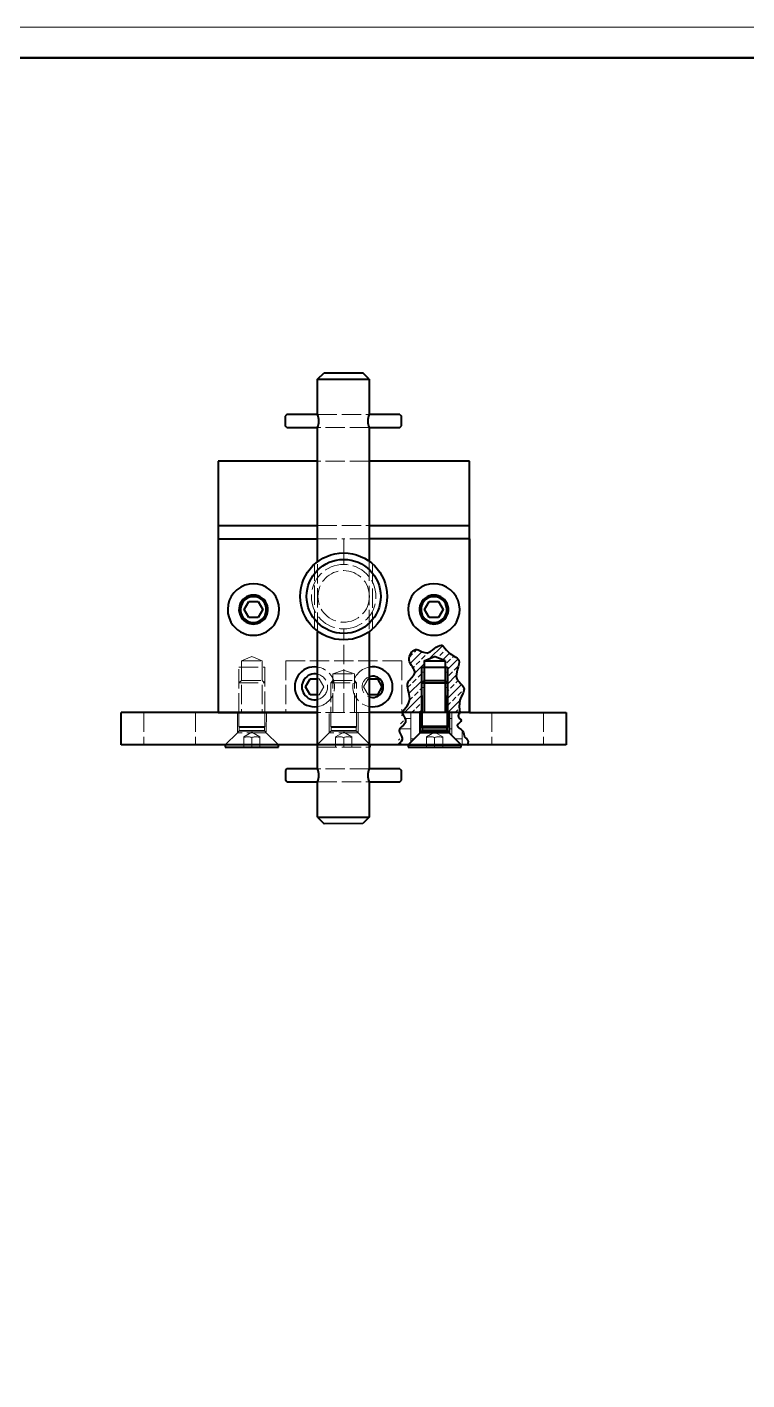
# Model space of a CAD drawing. Header units: millimetres. Extents: x 55 to 671, y 9 to 679.
# Drawn here: x 251 to 362.7, y 469 to 679 of the extents above; entities that cross this region are included whole.
import ezdxf

# ---------------------------------------------------------------- set-up
doc = ezdxf.new("R2010")
doc.units = ezdxf.units.MM
doc.linetypes.add('ACAD_ISO02W100', pattern=[15, 12, -3])
for name, color, linetype, lineweight in [('01-Linea grossa', 1, 'Continuous', 40), ('01-Linea sottiile', 8, 'Continuous', 15), ('03-Tratteggio', 2, 'ACAD_ISO02W100', 15), ('06-Quote', 92, 'Continuous', 15), ('07-Squadratura', 5, 'Continuous', 50), ('08-Foglio', 3, 'Continuous', 15)]:
    doc.layers.add(name, color=color, linetype=linetype, lineweight=lineweight)

msp = doc.modelspace()

# ---------------------------------------------------------------- hatches: boundary and pattern name
at = {"layer": '01-Linea sottiile'}
h = msp.add_hatch(dxfattribs=at)
h.set_pattern_fill('ANSI33', color=256, scale=0.25)
h.set_pattern_definition([(45, (-318.0431, 68.478), (-1.122532, 1.122532), []), (45, (-316.9206, 68.478), (-1.122532, 1.122532), [0.79375, -0.396875])])
edge = h.paths.add_edge_path()
edge.add_line((312.661, 580.678), (314.269, 581.359))
edge.add_line((314.269, 581.359), (315.901, 580.678))
edge.add_line((315.901, 580.678), (315.901, 579.679))
edge.add_line((315.901, 579.679), (316.254, 579.679))
edge.add_line((316.254, 579.679), (316.281, 572.627))
edge.add_line((316.281, 572.627), (318.209, 572.627))
edge.add_spline(control_points=[(318.209, 572.627), (318.207, 572.64), (318.136, 573.273), (317.884, 574.587), (319.488, 576.551), (316.762, 577.953), (318.993, 580.959), (316.35, 581.61), (315.199, 583.991), (313.278, 581.054), (311.206, 583.096), (309.684, 580.526), (311.979, 578.881), (309.419, 577.235), (311.006, 574.7), (309.787, 573.322), (309.181, 572.644)], knot_values=[0.0209169, 0.0209169, 0.0209169, 0.0209169, 0.0623624, 1.9317338, 3.9923191, 5.7384805, 8.6376702, 10.6686975, 12.2052709, 14.8030445, 16.558621, 18.4408956, 20.6048786, 22.381787, 24.9382902, 27.4198178, 27.4198178, 27.4198178, 27.4198178], degree=3, periodic=0)
edge.add_spline(control_points=[(308.575, 567.627), (308.938, 567.961), (309.674, 568.638), (308.236, 569.983), (310.247, 570.934), (309.581, 572.016), (309.192, 572.627)], knot_values=[0.0397997, 0.0397997, 0.0397997, 0.0397997, 1.2917375, 2.5793425, 3.9616757, 5.7313755, 5.7313755, 5.7313755, 5.7313755], degree=3, periodic=0)
edge.add_line((309.192, 572.627), (312.281, 572.627))
edge.add_line((312.281, 572.627), (312.281, 575.268))
edge.add_line((312.281, 575.268), (312.281, 579.679))
edge.add_line((312.281, 579.679), (312.661, 579.679))
edge.add_line((312.661, 579.679), (312.661, 580.678))
h = msp.add_hatch(dxfattribs=at)
h.set_pattern_fill('AR-B816C', color=256, scale=0.25)
h.set_pattern_definition([(0, (-318.043, 68.48), (50.8, 50.8), [99.219, -2.381]), (0, (-368.843, 70.86), (50.8, 50.8), [99.219, -2.381]), (90, (-318.043, 68.48), (-50.8, 50.8), [-53.181, 48.419]), (90, (-320.424, 68.48), (-50.8, 50.8), [-53.181, 48.419])])
h.paths.add_polyline_path([(312.661, 579.679), (312.281, 579.679), (312.281, 572.627), (312.661, 572.627)])
h.paths.add_polyline_path([(316.254, 579.679), (315.901, 579.679), (315.901, 572.627), (316.281, 572.627)])
h = msp.add_hatch(dxfattribs=at)
h.set_pattern_fill('BOX', color=256, scale=0.25)
h.set_pattern_definition([(90, (-318.043, 68.478), (-6.35, 4e-16), []), (90, (-316.4556, 68.478), (-6.35, 4e-16), []), (0, (-318.043, 68.478), (0, 6.35), [-1.5875, 1.5875]), (0, (-318.043, 70.0655), (0, 6.35), [-1.5875, 1.5875]), (0, (-318.043, 71.653), (0, 6.35), [1.5875, -1.5875]), (0, (-318.043, 73.2405), (0, 6.35), [1.5875, -1.5875]), (90, (-314.868, 68.478), (-6.35, 4e-16), [1.5875, -1.5875]), (90, (-313.2806, 68.478), (-6.35, 4e-16), [1.5875, -1.5875])])
edge = h.paths.add_edge_path()
edge.add_spline(control_points=[(309.192, 572.627), (309.581, 572.016), (310.247, 570.934), (308.236, 569.983), (309.674, 568.638), (308.938, 567.961), (308.575, 567.627)], knot_values=[0.0397997, 0.0397997, 0.0397997, 0.0397997, 1.8094994, 3.1918327, 4.4794376, 5.7313755, 5.7313755, 5.7313755, 5.7313755], degree=3, periodic=0)
edge.add_line((308.575, 567.627), (310.159, 567.627))
edge.add_line((310.159, 567.627), (312.031, 569.499))
edge.add_line((312.031, 569.499), (312.019, 572.627))
edge.add_line((312.019, 572.627), (309.192, 572.627))
edge = h.paths.add_edge_path()
edge.add_spline(control_points=[(319.434, 567.627), (319.39, 567.663), (319.643, 568.479), (318.683, 568.713), (318.945, 569.973), (317.15, 570.521), (318.864, 571.372), (317.702, 571.919), (318.035, 572.388), (318.204, 572.627)], knot_values=[0, 0, 0, 0, 0.3829023, 1.3332813, 2.2912257, 3.5062393, 4.5005558, 5.1973596, 5.9179377, 5.9179377, 5.9179377, 5.9179377], degree=3, periodic=0)
edge.add_line((318.081, 572.627), (316.519, 572.627))
edge.add_line((316.519, 572.627), (316.519, 569.512))
edge.add_line((316.519, 569.512), (318.404, 567.627))
edge.add_line((318.404, 567.627), (319.434, 567.627))

# ---------------------------------------------------------------- linework, layer by layer
at = {"layer": '01-Linea grossa'}
for p, q in [((296.118, 624.384), (297.118, 625.384)), ((296.118, 618.884), (296.118, 624.384)), ((296.118, 624.384), (304.118, 624.384)), ((297.118, 625.384), (303.136, 625.384)), ((304.118, 624.384), (303.136, 625.384)), ((304.118, 624.384), (304.118, 618.884)), ((291.339, 618.885), (291.089, 618.635)), ((291.089, 618.635), (291.089, 617.134)), ((296.118, 618.885), (291.339, 618.885)), ((308.868, 618.885), (304.118, 618.885)), ((308.868, 618.885), (309.112, 618.64)), ((309.118, 617.885), (309.112, 618.64)), ((309.118, 617.134), (309.118, 617.885)), ((291.339, 616.884), (291.089, 617.134)), ((291.332, 616.884), (296.104, 616.884)), ((296.118, 596.055), (296.118, 616.884)), ((304.118, 616.884), (304.118, 596.07)), ((304.118, 616.884), (308.86, 616.884)), ((308.868, 616.884), (309.118, 617.134)), ((280.666, 611.668), (280.666, 572.668)), ((296.118, 611.668), (280.666, 611.668)), ((319.666, 611.668), (304.118, 611.668)), ((319.666, 572.668), (319.666, 611.668)), ((280.666, 601.668), (296.118, 601.668)), ((304.118, 601.668), (319.666, 601.668)), ((280.666, 599.627), (280.666, 572.627)), ((280.666, 599.627), (296.118, 599.627)), ((280.666, 599.627), (280.666, 588.627)), ((319.666, 599.627), (304.118, 599.627)), ((319.666, 599.627), (319.666, 572.627)), ((319.666, 599.627), (319.666, 588.627)), ((284.723, 588.627), (284.723, 588.627)), ((287.609, 588.627), (287.609, 588.627)), ((312.723, 588.627), (312.723, 588.627)), ((315.609, 588.627), (315.609, 588.627)), ((313.444, 587.377), (313.444, 587.377)), ((314.888, 587.377), (314.888, 587.377)), ((296.118, 563.894), (296.118, 585.178)), ((304.118, 585.184), (304.118, 563.894)), ((312.254, 579.679), (316.254, 579.679)), ((312.661, 580.678), (314.269, 581.359)), ((312.661, 580.678), (312.661, 572.627)), ((315.901, 580.678), (314.269, 581.359)), ((315.901, 580.678), (315.901, 572.627)), ((312.661, 577.618), (312.281, 577.264)), ((315.901, 577.619), (316.281, 577.264)), ((312.281, 575.268), (312.281, 570.449)), ((316.281, 570.449), (316.281, 575.268)), ((280.666, 572.627), (265.666, 572.627)), ((265.666, 567.627), (265.666, 572.627)), ((280.666, 572.627), (296.118, 572.627)), ((296.118, 572.627), (280.666, 572.627)), ((319.666, 572.627), (304.118, 572.627)), ((319.666, 572.627), (304.118, 572.627)), ((319.666, 572.627), (334.666, 572.627)), ((334.666, 572.627), (334.666, 567.627)), ((312.281, 569.749), (310.159, 567.627)), ((314.281, 570.449), (312.281, 570.449)), ((312.281, 570.449), (314.281, 570.449)), ((314.281, 569.749), (312.281, 569.749)), ((312.281, 569.749), (314.281, 569.749)), ((314.281, 570.336), (312.328, 570.336)), ((312.328, 570.336), (314.281, 570.336)), ((312.328, 570.336), (312.328, 569.862)), ((314.281, 569.862), (312.328, 569.862)), ((312.328, 569.862), (314.281, 569.862)), ((316.281, 570.449), (314.281, 570.449)), ((314.281, 570.449), (316.281, 570.449)), ((316.234, 570.336), (314.281, 570.336)), ((314.281, 570.336), (316.234, 570.336)), ((316.234, 569.862), (314.281, 569.862)), ((314.281, 569.862), (316.234, 569.862)), ((316.281, 569.749), (314.281, 569.749)), ((314.281, 569.749), (316.281, 569.749)), ((316.234, 569.862), (316.234, 570.336)), ((318.404, 567.627), (316.281, 569.749)), ((334.666, 567.627), (265.666, 567.627)), ((281.793, 567.627), (281.793, 567.268)), ((281.793, 567.268), (290.038, 567.268)), ((290.038, 567.268), (290.038, 567.627)), ((296.043, 567.627), (296.043, 567.268)), ((296.043, 567.268), (296.118, 567.268)), ((304.288, 567.268), (304.118, 567.268)), ((304.288, 567.268), (304.288, 567.627)), ((318.37, 567.627), (310.125, 567.627)), ((310.159, 567.627), (310.159, 567.268)), ((310.159, 567.627), (318.404, 567.627)), ((310.159, 567.268), (318.404, 567.268)), ((312.997, 567.268), (312.997, 567.268)), ((315.497, 567.268), (315.497, 567.268)), ((318.404, 567.268), (318.404, 567.627)), ((291.368, 563.894), (291.118, 563.644)), ((291.118, 563.644), (291.118, 562.143)), ((296.146, 563.894), (291.368, 563.894)), ((308.868, 563.894), (304.118, 563.894)), ((308.868, 563.894), (309.112, 563.649)), ((309.118, 562.894), (309.112, 563.649)), ((309.118, 562.143), (309.118, 562.894)), ((291.368, 561.893), (291.118, 562.143)), ((291.36, 561.893), (296.132, 561.893)), ((296.118, 556.384), (296.118, 561.894)), ((304.118, 561.894), (304.118, 556.384)), ((304.118, 561.893), (308.86, 561.893)), ((308.868, 561.893), (309.118, 562.143)), ((296.118, 556.384), (297.118, 555.384)), ((296.118, 556.384), (304.118, 556.384)), ((303.136, 555.403), (297.118, 555.384)), ((304.118, 556.384), (303.136, 555.403))]:
    msp.add_line(p, q, dxfattribs=at)
at = {"layer": '01-Linea grossa', "ltscale": 0.25}
for p, q in [((284.723, 588.627), (285.444, 589.877)), ((285.444, 587.377), (284.723, 588.627)), ((285.444, 589.877), (285.444, 589.877)), ((285.444, 589.877), (286.888, 589.877)), ((286.888, 589.877), (286.888, 589.877)), ((286.888, 589.877), (287.609, 588.627)), ((287.609, 588.627), (286.888, 587.377)), ((312.723, 588.627), (313.444, 589.877)), ((313.444, 587.377), (312.723, 588.627)), ((313.444, 589.877), (313.444, 589.877)), ((313.444, 589.877), (314.888, 589.877)), ((314.888, 589.877), (314.888, 589.877)), ((314.888, 589.877), (315.609, 588.627)), ((315.609, 588.627), (314.888, 587.377)), ((285.444, 587.377), (285.444, 587.377)), ((286.888, 587.377), (285.444, 587.377)), ((286.888, 587.377), (286.888, 587.377)), ((314.888, 587.377), (313.444, 587.377)), ((312.281, 572.627), (312.281, 579.679)), ((312.661, 580.678), (315.901, 580.678)), ((316.254, 579.679), (316.281, 572.627)), ((294.223, 576.632), (294.944, 577.882)), ((294.944, 577.882), (294.944, 577.882)), ((294.944, 577.882), (296.118, 577.882)), ((304.118, 577.882), (305.388, 577.882)), ((305.388, 577.882), (306.109, 576.632)), ((312.661, 577.619), (315.901, 577.619)), ((294.944, 575.382), (294.223, 576.632)), ((306.109, 576.632), (305.388, 575.382)), ((312.281, 577.264), (316.281, 577.264)), ((296.118, 575.382), (294.944, 575.382)), ((305.388, 575.382), (304.118, 575.382)), ((312.031, 569.499), (312.019, 572.627)), ((316.519, 572.627), (316.519, 569.512)), ((316.519, 569.512), (312.031, 569.494))]:
    msp.add_line(p, q, dxfattribs=at)
at = {"layer": '01-Linea grossa'}
for radius in [6.75, 5.75]:
    msp.add_circle((300.166, 590.668), radius, dxfattribs=at)
for centre, radius, start, end in [((293.913, 617.884), 2.421, 335.6063, 24.39374), ((306.364, 617.884), 2.459, 156, 204), ((286.166, 588.627), 4, 209.20471, 330.79295), ((286.166, 588.627), 2.25, 240.16176, 299.83824), ((286.166, 588.627), 2, 257.38584, 282.61309), ((314.166, 588.627), 4, 209.20471, 330.795), ((314.166, 588.627), 2.25, 240.16176, 299.84008), ((314.166, 588.627), 2, 257.38584, 282.58494), ((295.666, 576.632), 3.1, 81.62114, 278.37886), ((304.666, 576.632), 3.1, 259.81293, 100.18707), ((295.666, 576.632), 2, 76.94638, 283.05362), ((304.667, 576.631), 1.649, 250.55276, 109.44724), ((312.168, 570.336), 0.16, 0.00002, 45.00001), ((312.168, 569.862), 0.16, 315.00003, 0.00002), ((316.36, 569.862), 0.16, 179.99998, 224.99997), ((316.394, 570.336), 0.16, 134.99999, 179.99998), ((293.913, 562.894), 2.421, 335.6063, 24.39374), ((306.323, 562.894), 2.421, 155.60628, 204.39372)]:
    msp.add_arc(centre, radius, start, end, dxfattribs=at)
at = {"layer": '01-Linea grossa', "ltscale": 0.25}
for centre, radius, start, end in [((286.166, 588.627), 4, 330.79529, 209.20471), ((314.166, 588.627), 4, 330.79529, 209.20471), ((286.166, 588.627), 2.25, 299.83824, 240.17311), ((286.166, 588.627), 2, 282.61416, 257.38584), ((314.166, 588.627), 2.25, 299.83824, 240.17311), ((314.166, 588.627), 2, 282.61416, 257.38584)]:
    msp.add_arc(centre, radius, start, end, dxfattribs=at)
at = {"layer": '01-Linea grossa'}
for points in [[(309.166, 572.627), (310.408, 574.799), (310.183, 577.346), (311.195, 578.807), (310.333, 580.791), (311.307, 582.402), (312.994, 581.915), (315.318, 583.076), (316.405, 581.99), (318.017, 580.754), (317.717, 577.87), (318.808, 576.507), (318.204, 574.537), (318.204, 572.668), (318.209, 572.627)], [(309.166, 572.668), (309.669, 570.93), (308.78, 569.871), (309.258, 568.676), (308.575, 567.627)], [(318.204, 572.627), (317.959, 571.949), (318.413, 571.421), (317.798, 570.639), (318.649, 569.772), (318.924, 568.855), (319.469, 568.076), (319.469, 567.627), (319.527, 567.664)]]:
    msp.add_spline(points, degree=3, dxfattribs=at)
at = {"layer": '03-Tratteggio', "ltscale": 0.25}
for p, q in [((296.118, 618.884), (304.118, 618.884)), ((304.118, 616.884), (296.118, 616.884)), ((304.118, 611.668), (296.118, 611.668)), ((296.118, 601.668), (304.118, 601.668)), ((296.118, 599.627), (300.166, 599.627)), ((300.166, 599.627), (300.166, 595.627)), ((300.166, 599.627), (300.166, 597.418)), ((304.118, 599.627), (300.166, 599.627)), ((300.166, 597.418), (300.166, 595.627)), ((295.625, 585.595), (295.625, 595.658)), ((296.118, 585.178), (296.118, 596.055)), ((304.118, 596.07), (304.118, 585.184)), ((304.625, 595.658), (304.625, 585.597)), ((300.166, 572.627), (300.166, 585.627)), ((300.166, 583.924), (300.166, 585.627)), ((300.166, 572.627), (300.166, 583.924)), ((283.916, 572.627), (283.916, 579.668)), ((283.916, 579.668), (287.916, 579.668)), ((284.296, 580.668), (285.916, 581.349)), ((284.296, 580.668), (284.296, 572.627)), ((284.296, 580.668), (287.536, 580.668)), ((287.536, 580.668), (285.916, 581.349)), ((287.536, 580.668), (287.536, 572.627)), ((287.916, 579.668), (287.916, 572.627)), ((291.166, 580.668), (309.166, 580.668)), ((291.166, 580.668), (291.166, 572.627)), ((309.166, 580.668), (309.166, 572.627)), ((284.295, 577.623), (283.916, 577.268)), ((284.295, 577.623), (287.535, 577.623)), ((287.535, 577.623), (287.916, 577.268)), ((296.118, 577.882), (296.388, 577.882)), ((296.388, 577.882), (296.388, 577.882)), ((296.388, 577.882), (297.109, 576.632)), ((298.488, 577.627), (298.166, 577.268)), ((298.488, 578.627), (300.147, 579.208)), ((298.488, 572.627), (298.488, 578.627)), ((298.488, 578.627), (301.86, 578.627)), ((298.488, 577.627), (301.86, 577.627)), ((301.86, 578.627), (300.147, 579.208)), ((301.86, 572.627), (301.86, 578.627)), ((301.86, 577.623), (302.166, 577.268)), ((303.223, 576.632), (303.944, 577.882)), ((303.944, 577.882), (304.118, 577.882)), ((283.916, 577.268), (287.916, 577.268)), ((297.109, 576.632), (296.388, 575.382)), ((298.166, 577.268), (298.166, 572.627)), ((298.166, 577.268), (302.166, 577.268)), ((302.164, 572.627), (302.164, 577.271)), ((303.944, 575.382), (303.223, 576.632)), ((296.118, 575.382), (296.388, 575.382)), ((303.944, 575.382), (304.118, 575.382)), ((269.166, 572.627), (269.166, 567.627)), ((277.166, 572.627), (277.166, 567.627)), ((283.672, 569.487), (283.666, 572.627)), ((288.166, 572.627), (288.16, 569.487)), ((304.118, 572.627), (296.118, 572.627)), ((297.922, 569.487), (297.91, 572.613)), ((298.166, 572.627), (298.166, 570.449)), ((302.166, 570.449), (302.164, 572.627)), ((302.41, 572.613), (302.41, 569.487)), ((323.166, 572.627), (323.166, 567.627)), ((331.166, 572.627), (331.166, 567.627)), ((288.16, 569.487), (283.672, 569.487)), ((297.922, 569.487), (296.05, 567.627)), ((302.41, 569.487), (297.922, 569.487)), ((300.166, 570.449), (298.166, 570.449)), ((298.166, 570.449), (300.166, 570.449)), ((300.166, 569.749), (298.166, 569.749)), ((298.166, 569.749), (300.166, 569.749)), ((300.166, 570.336), (298.213, 570.336)), ((298.213, 570.336), (300.166, 570.336)), ((298.213, 570.336), (298.213, 569.862)), ((300.166, 569.862), (298.213, 569.862)), ((298.213, 569.862), (300.166, 569.862)), ((298.916, 568.88), (300.166, 569.602)), ((302.166, 570.449), (300.166, 570.449)), ((300.166, 570.449), (302.166, 570.449)), ((302.119, 570.336), (300.166, 570.336)), ((300.166, 570.336), (302.119, 570.336)), ((302.119, 569.862), (300.166, 569.862)), ((300.166, 569.862), (302.119, 569.862)), ((302.166, 569.749), (300.166, 569.749)), ((300.166, 569.749), (302.166, 569.749)), ((300.166, 569.602), (301.416, 568.88)), ((302.119, 569.862), (302.119, 570.336)), ((304.288, 567.627), (302.41, 569.487)), ((313.031, 568.88), (314.281, 569.602)), ((314.281, 569.602), (315.531, 568.88)), ((296.043, 567.627), (304.288, 567.627)), ((296.118, 567.268), (304.118, 567.268)), ((298.916, 568.88), (298.916, 568.877)), ((298.916, 568.877), (298.916, 568.868)), ((298.916, 568.868), (298.916, 568.853)), ((298.916, 568.853), (298.916, 568.832)), ((298.916, 568.832), (298.916, 568.804)), ((299.042, 568.807), (298.916, 568.768)), ((298.916, 568.768), (299.042, 568.807)), ((298.916, 568.804), (298.916, 568.768)), ((298.916, 567.268), (298.916, 568.768)), ((299.161, 568.837), (299.042, 568.807)), ((299.042, 568.807), (299.161, 568.837)), ((299.273, 568.858), (299.161, 568.837)), ((299.161, 568.837), (299.273, 568.858)), ((299.382, 568.872), (299.273, 568.858)), ((299.273, 568.858), (299.382, 568.872)), ((299.488, 568.879), (299.382, 568.872)), ((299.382, 568.872), (299.488, 568.879)), ((299.594, 568.879), (299.488, 568.879)), ((299.488, 568.879), (299.594, 568.879)), ((299.7, 568.872), (299.594, 568.879)), ((299.594, 568.879), (299.7, 568.872)), ((299.808, 568.858), (299.7, 568.872)), ((299.7, 568.872), (299.808, 568.858)), ((299.921, 568.837), (299.808, 568.858)), ((299.808, 568.858), (299.921, 568.837)), ((300.039, 568.807), (299.921, 568.837)), ((299.921, 568.837), (300.039, 568.807)), ((300.166, 568.768), (300.039, 568.807)), ((300.039, 568.807), (300.166, 568.768)), ((300.292, 568.807), (300.166, 568.768)), ((300.166, 568.768), (300.292, 568.807)), ((300.166, 567.268), (300.166, 568.768)), ((300.166, 567.268), (300.166, 568.768)), ((300.411, 568.837), (300.292, 568.807)), ((300.292, 568.807), (300.411, 568.837)), ((300.523, 568.858), (300.411, 568.837)), ((300.411, 568.837), (300.523, 568.858)), ((300.632, 568.872), (300.523, 568.858)), ((300.523, 568.858), (300.632, 568.872)), ((300.738, 568.879), (300.632, 568.872)), ((300.632, 568.872), (300.738, 568.879)), ((300.844, 568.879), (300.738, 568.879)), ((300.738, 568.879), (300.844, 568.879)), ((300.95, 568.872), (300.844, 568.879)), ((300.844, 568.879), (300.95, 568.872)), ((301.058, 568.858), (300.95, 568.872)), ((300.95, 568.872), (301.058, 568.858)), ((301.171, 568.837), (301.058, 568.858)), ((301.058, 568.858), (301.171, 568.837)), ((301.289, 568.807), (301.171, 568.837)), ((301.171, 568.837), (301.289, 568.807)), ((301.416, 568.768), (301.289, 568.807)), ((301.289, 568.807), (301.416, 568.768)), ((301.416, 568.878), (301.416, 568.88)), ((301.416, 568.871), (301.416, 568.878)), ((301.416, 568.861), (301.416, 568.871)), ((301.416, 568.845), (301.416, 568.861)), ((301.416, 568.825), (301.416, 568.845)), ((301.416, 568.799), (301.416, 568.825)), ((301.416, 568.768), (301.416, 568.799)), ((301.416, 567.268), (301.416, 568.768)), ((313.031, 568.88), (313.031, 568.877)), ((313.031, 568.877), (313.031, 568.868)), ((313.031, 568.868), (313.031, 568.853)), ((313.031, 568.853), (313.031, 568.832)), ((313.031, 568.832), (313.031, 568.804)), ((313.158, 568.807), (313.031, 568.768)), ((313.031, 568.768), (313.158, 568.807)), ((313.031, 568.804), (313.031, 568.768)), ((313.031, 567.268), (313.031, 568.768)), ((313.276, 568.837), (313.158, 568.807)), ((313.158, 568.807), (313.276, 568.837)), ((313.389, 568.858), (313.276, 568.837)), ((313.276, 568.837), (313.389, 568.858)), ((313.497, 568.872), (313.389, 568.858)), ((313.389, 568.858), (313.497, 568.872)), ((313.604, 568.879), (313.497, 568.872)), ((313.497, 568.872), (313.604, 568.879)), ((313.709, 568.879), (313.604, 568.879)), ((313.604, 568.879), (313.709, 568.879)), ((313.815, 568.872), (313.709, 568.879)), ((313.709, 568.879), (313.815, 568.872)), ((313.924, 568.858), (313.815, 568.872)), ((313.815, 568.872), (313.924, 568.858)), ((314.037, 568.837), (313.924, 568.858)), ((313.924, 568.858), (314.037, 568.837)), ((314.155, 568.807), (314.037, 568.837)), ((314.037, 568.837), (314.155, 568.807)), ((314.281, 568.768), (314.155, 568.807)), ((314.155, 568.807), (314.281, 568.768)), ((314.408, 568.807), (314.281, 568.768)), ((314.281, 568.768), (314.408, 568.807)), ((314.281, 567.268), (314.281, 568.768)), ((314.281, 567.268), (314.281, 568.768)), ((314.526, 568.837), (314.408, 568.807)), ((314.408, 568.807), (314.526, 568.837)), ((314.639, 568.858), (314.526, 568.837)), ((314.526, 568.837), (314.639, 568.858)), ((314.747, 568.872), (314.639, 568.858)), ((314.639, 568.858), (314.747, 568.872)), ((314.854, 568.879), (314.747, 568.872)), ((314.747, 568.872), (314.854, 568.879)), ((314.959, 568.879), (314.854, 568.879)), ((314.854, 568.879), (314.959, 568.879)), ((315.065, 568.872), (314.959, 568.879)), ((314.959, 568.879), (315.065, 568.872)), ((315.174, 568.858), (315.065, 568.872)), ((315.065, 568.872), (315.174, 568.858)), ((315.287, 568.837), (315.174, 568.858)), ((315.174, 568.858), (315.287, 568.837)), ((315.405, 568.807), (315.287, 568.837)), ((315.287, 568.837), (315.405, 568.807)), ((315.531, 568.768), (315.405, 568.807)), ((315.405, 568.807), (315.531, 568.768)), ((315.531, 568.878), (315.531, 568.88)), ((315.531, 568.871), (315.531, 568.878)), ((315.531, 568.861), (315.531, 568.871)), ((315.531, 568.845), (315.531, 568.861)), ((315.531, 568.825), (315.531, 568.845)), ((315.531, 568.799), (315.531, 568.825)), ((315.531, 568.768), (315.531, 568.799)), ((315.531, 567.268), (315.531, 568.768)), ((304.118, 563.894), (296.118, 563.894)), ((296.118, 561.894), (304.118, 561.894))]:
    msp.add_line(p, q, dxfattribs=at)
at = {"layer": '03-Tratteggio'}
for p, q in [((283.916, 575.268), (283.916, 570.449)), ((287.916, 570.449), (287.916, 575.268)), ((283.672, 569.487), (281.8, 567.627)), ((283.916, 569.749), (283.672, 569.487)), ((285.916, 570.449), (283.916, 570.449)), ((283.916, 570.449), (285.916, 570.449)), ((285.916, 569.749), (283.916, 569.749)), ((283.916, 569.749), (285.916, 569.749)), ((285.916, 570.336), (283.963, 570.336)), ((283.963, 570.336), (285.916, 570.336)), ((283.963, 570.336), (283.963, 569.862)), ((285.916, 569.862), (283.963, 569.862)), ((283.963, 569.862), (285.916, 569.862)), ((284.666, 568.88), (285.916, 569.602)), ((287.916, 570.449), (285.916, 570.449)), ((285.916, 570.449), (287.916, 570.449)), ((287.869, 570.336), (285.916, 570.336)), ((285.916, 570.336), (287.869, 570.336)), ((287.869, 569.862), (285.916, 569.862)), ((285.916, 569.862), (287.869, 569.862)), ((287.916, 569.749), (285.916, 569.749)), ((285.916, 569.749), (287.916, 569.749)), ((285.916, 569.602), (287.166, 568.88)), ((287.869, 569.862), (287.869, 570.336)), ((287.916, 569.749), (288.16, 569.487)), ((290.045, 567.627), (288.16, 569.487)), ((298.166, 569.749), (297.922, 569.487)), ((302.166, 569.749), (302.41, 569.487)), ((290.038, 567.627), (281.793, 567.627)), ((281.793, 567.627), (290.038, 567.627)), ((284.666, 568.88), (284.666, 568.877)), ((284.666, 568.877), (284.666, 568.868)), ((284.666, 568.868), (284.666, 568.853)), ((284.666, 568.853), (284.666, 568.832)), ((284.666, 568.832), (284.666, 568.804)), ((284.792, 568.807), (284.666, 568.768)), ((284.666, 568.768), (284.792, 568.807)), ((284.666, 568.804), (284.666, 568.768)), ((284.666, 567.268), (284.666, 568.768)), ((284.666, 567.268), (284.666, 567.268)), ((284.911, 568.837), (284.792, 568.807)), ((284.792, 568.807), (284.911, 568.837)), ((285.023, 568.858), (284.911, 568.837)), ((284.911, 568.837), (285.023, 568.858)), ((285.132, 568.872), (285.023, 568.858)), ((285.023, 568.858), (285.132, 568.872)), ((285.238, 568.879), (285.132, 568.872)), ((285.132, 568.872), (285.238, 568.879)), ((285.344, 568.879), (285.238, 568.879)), ((285.238, 568.879), (285.344, 568.879)), ((285.45, 568.872), (285.344, 568.879)), ((285.344, 568.879), (285.45, 568.872)), ((285.559, 568.858), (285.45, 568.872)), ((285.45, 568.872), (285.559, 568.858)), ((285.671, 568.837), (285.559, 568.858)), ((285.559, 568.858), (285.671, 568.837)), ((285.79, 568.807), (285.671, 568.837)), ((285.671, 568.837), (285.79, 568.807)), ((285.916, 568.768), (285.79, 568.807)), ((285.79, 568.807), (285.916, 568.768)), ((286.042, 568.807), (285.916, 568.768)), ((285.916, 568.768), (286.042, 568.807)), ((285.916, 567.268), (285.916, 568.768)), ((285.916, 567.268), (285.916, 568.768)), ((286.161, 568.837), (286.042, 568.807)), ((286.042, 568.807), (286.161, 568.837)), ((286.273, 568.858), (286.161, 568.837)), ((286.161, 568.837), (286.273, 568.858)), ((286.382, 568.872), (286.273, 568.858)), ((286.273, 568.858), (286.382, 568.872)), ((286.488, 568.879), (286.382, 568.872)), ((286.382, 568.872), (286.488, 568.879)), ((286.594, 568.879), (286.488, 568.879)), ((286.488, 568.879), (286.594, 568.879)), ((286.7, 568.872), (286.594, 568.879)), ((286.594, 568.879), (286.7, 568.872)), ((286.809, 568.858), (286.7, 568.872)), ((286.7, 568.872), (286.809, 568.858)), ((286.921, 568.837), (286.809, 568.858)), ((286.809, 568.858), (286.921, 568.837)), ((287.04, 568.807), (286.921, 568.837)), ((286.921, 568.837), (287.04, 568.807)), ((287.166, 568.768), (287.04, 568.807)), ((287.04, 568.807), (287.166, 568.768)), ((287.166, 568.878), (287.166, 568.88)), ((287.166, 568.871), (287.166, 568.878)), ((287.166, 568.861), (287.166, 568.871)), ((287.166, 568.845), (287.166, 568.861)), ((287.166, 568.825), (287.166, 568.845)), ((287.166, 568.799), (287.166, 568.825)), ((287.166, 568.768), (287.166, 568.799)), ((287.166, 567.268), (287.166, 568.768)), ((287.166, 567.268), (287.166, 567.268)), ((304.288, 567.627), (296.043, 567.627)), ((298.916, 567.268), (298.916, 567.268)), ((301.416, 567.268), (301.416, 567.268))]:
    msp.add_line(p, q, dxfattribs=at)
at = {"layer": '03-Tratteggio', "ltscale": 0.25}
msp.add_circle((300.166, 590.668), 4, dxfattribs=at)
for centre, radius, start, end in [((300.166, 590.627), 5, 90, 270), ((300.166, 590.627), 5, 270, 90), ((295.666, 576.632), 3.1, 278.37886, 81.62114), ((304.665, 576.632), 3.1, 100.17676, 259.82324), ((295.666, 576.632), 2, 283.05362, 76.58971), ((304.667, 576.631), 1.649, 109.44724, 250.58341), ((298.053, 570.336), 0.16, 0.00002, 45.00001), ((298.053, 569.862), 0.16, 315.00003, 0.00002), ((302.279, 570.336), 0.16, 134.99999, 179.99998), ((302.279, 569.862), 0.16, 179.99998, 224.99997)]:
    msp.add_arc(centre, radius, start, end, dxfattribs=at)
at = {"layer": '03-Tratteggio'}
for centre, start, end in [((283.803, 570.336), 0.00002, 45.00001), ((283.803, 569.862), 315.00003, 0.00002), ((288.029, 570.336), 134.99999, 179.99998), ((288.029, 569.862), 179.99998, 224.99997)]:
    msp.add_arc(centre, 0.16, start, end, dxfattribs=at)
at = {"layer": '06-Quote'}
msp.add_line((319.666, 576.632), (319.666, 576.632), dxfattribs=at)
at = {"layer": '07-Squadratura'}
msp.add_lwpolyline([(83.404, 474.265), (83.404, 674.265), (366.871, 674.265), (380.404, 674.265)], dxfattribs=at)
at = {"layer": '08-Foglio'}
msp.add_lwpolyline([(76.569, 469.044), (76.569, 679.044), (373.569, 679.044), (373.569, 679.044)], dxfattribs=at)

doc.saveas('drawing.dxf')
